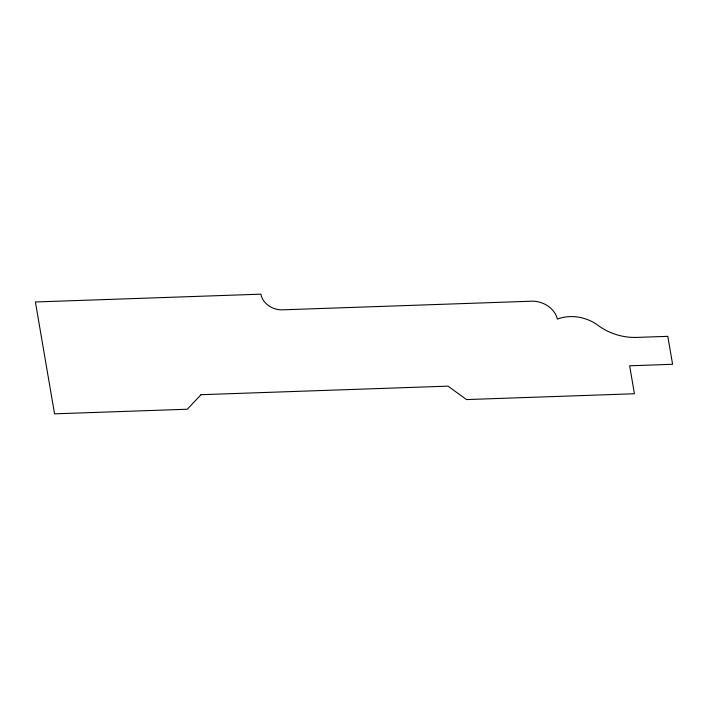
<?xml version="1.0" encoding="UTF-8"?>
<svg xmlns="http://www.w3.org/2000/svg" width="708" height="708" viewBox="0 0 708 708"><rect width="100%" height="100%" fill="white"/><g stroke="black" fill="none" stroke-linecap="round" stroke-linejoin="round"><path stroke-width="1.06" d="M201.028 394.692L187.31 409.233L54.543 413.835L35.4 301.971L260.916 294.165A19.275 16.001 17.6 0 0 282.501 309.83L532.726 301.166A23.497 19.505 17.6 0 1 557.391 319.069A37.825 31.4 17.6 0 1 597.8 325.202A52.348 43.445 17.6 0 0 637.324 337.389L667.812 336.344L672.6 364.301L629.642 365.797L634.43 393.754L466.519 399.569L448.022 386.143L201.028 394.692"/></g></svg>
